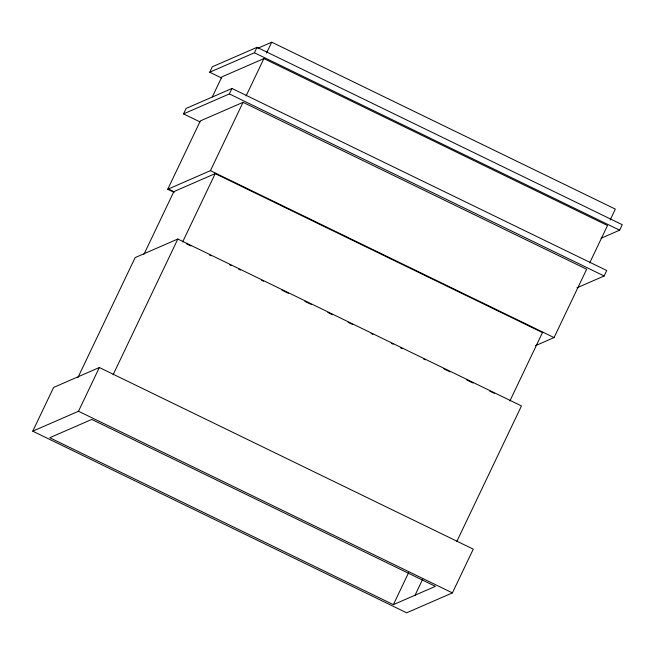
<?xml version="1.0" encoding="UTF-8"?>
<svg xmlns="http://www.w3.org/2000/svg" width="655" height="655" viewBox="0 0 655 655"><rect width="100%" height="100%" fill="white"/><g stroke="black" fill="none" stroke-linecap="round" stroke-linejoin="round"><path stroke-width="0.98" d="M200.045 121.928L183.515 113.896L186.118 108.427L231.976 88.458L606.751 270.515L604.139 275.984L577.006 287.799M32.75 431.178L53.612 387.441L99.355 367.52L473.27 549.152L452.408 592.89L406.665 612.81L32.75 431.178L78.494 411.258L99.355 367.52M221.693 78.035L209.739 72.222L212.343 66.753L257.03 47.299L622.25 224.706L619.638 230.175L601.028 238.281M77.871 377.665L135.135 257.603L177.849 239.01L521.462 405.928L456.715 541.685M174.165 192.39L167.737 189.262L200.332 120.921L243.038 102.327L586.659 269.246L554.064 337.587L535.381 345.717M212.294 96.94L221.857 76.897L263.899 58.59L607.521 225.508L589.705 262.868M143.903 254.418L173.853 191.62L215.896 173.313M183.515 113.896L229.365 93.927L231.976 88.458M209.739 72.222L254.418 52.768L257.03 47.299M113.094 374.766L177.849 239.01M167.737 189.262L210.443 170.668L243.038 102.327M246.083 95.949L263.899 58.59M266.511 53.12L271.727 42.19L615.34 209.101L610.124 220.039M393.368 604.647L435.411 586.34L91.79 419.429L49.747 437.728L393.368 604.647L408.581 572.757M414.918 595.501L422.745 579.102M543.151 332.281L542.487 332.576L509.893 400.917L510.556 400.623M257.71 48.29L271.727 42.19M183.302 241.654L182.63 241.949L215.225 173.608L542.487 332.576M254.418 52.768L619.638 230.175M229.365 93.927L604.139 275.984M210.443 170.668L554.064 337.587M168.4 188.976L173.853 191.62M186.307 243.734L190.908 245.969M209.289 254.893L211.131 255.794M229.512 264.718L231.354 265.611M238.707 269.189L240.549 270.081M261.689 280.348L263.531 281.241M281.912 290.173L288.347 293.301M304.894 301.341L311.33 304.46M327.877 312.5L332.47 314.736M348.1 322.325L352.693 324.561M371.082 333.485L372.916 334.377M391.305 343.31L393.139 344.202M400.5 347.78L402.334 348.673M423.482 358.94L425.316 359.832M443.705 368.765L450.141 371.893M466.688 379.925L473.115 383.052M489.662 391.092L494.263 393.327M78.494 411.258L452.408 592.89"/></g></svg>
